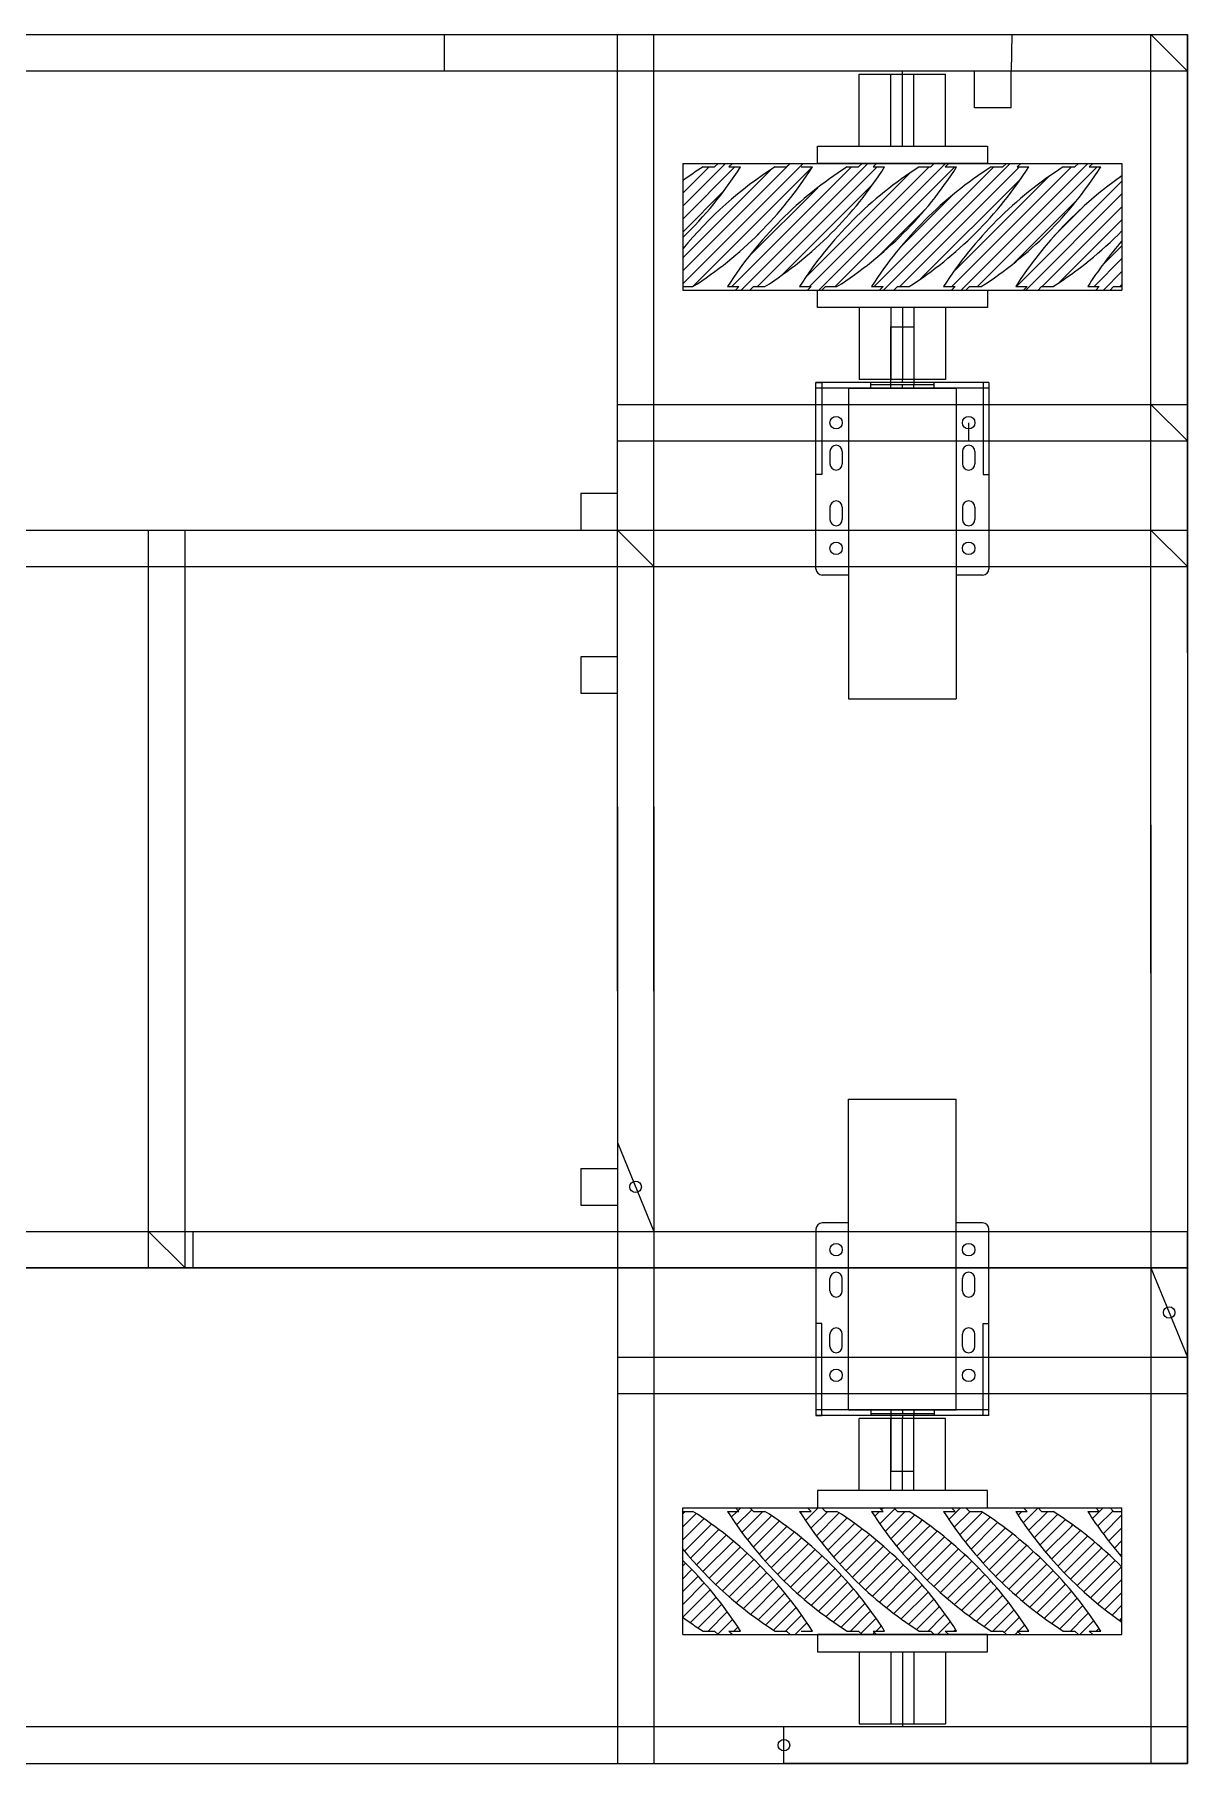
# Model space of a CAD drawing. Header units: millimetres. Extents: x -15418 to 43885, y -27590 to 23052.
# Drawn here: x 31300 to 31700, y 15416 to 16016 of the extents above; entities that cross this region are included whole.
import ezdxf

# ---------------------------------------------------------------- set-up
doc = ezdxf.new("R2010")
doc.units = ezdxf.units.MM
doc.header["$LTSCALE"] = 0.5
doc.layers.get('0').update_dxf_attribs({"lineweight": 5})
doc.layers.get('Defpoints').update_dxf_attribs({"color": 4})
for name, color, linetype in [('Layer1', 1, 'Continuous'), ('Layer2', 2, 'Continuous'), ('Layer3', 9, 'Continuous'), ('Layer4', 6, 'Continuous')]:
    doc.layers.add(name, color=color, linetype=linetype)
doc.layers.add('Layer5', color=51, linetype='Continuous', lineweight=5)
pattern_1 = [(45, (5018.3254, -559.264), (-2.24506403, 2.24506403), [])]
pattern_2 = [(45, (5018.3254, -483.3154), (-2.24506403, 2.24506403), [])]

msp = doc.modelspace()

# ---------------------------------------------------------------- hatches: boundary and pattern name
at = {"layer": 'Layer5'}
h = msp.add_hatch(dxfattribs=at)
h.set_pattern_fill('ANSI31', color=256)
h.set_pattern_definition(pattern_1)
edge = h.paths.add_edge_path()
edge.add_line((31566.7598, 15971.209), (31561.7598, 15971.209))
edge.add_line((31561.7598, 15971.209), (31560.5198, 15969.969))
edge.add_line((31560.5198, 15969.969), (31556.5198, 15969.969))
edge.add_arc((31629.7312, 15855.2376), 136.1, 122.5424058, 140.6485407)
edge.add_line((31524.489, 15941.5353), (31524.489, 15928.449))
edge.add_line((31524.489, 15928.449), (31527.9998, 15928.449))
edge.add_arc((31454.5313, 16043.4375), 136.455, -57.4246642, -32.5753358)
edge.add_line((31569.5198, 15969.969), (31565.5198, 15969.969))
edge.add_line((31565.5198, 15969.969), (31566.7598, 15971.209))
edge = h.paths.add_edge_path()
edge.add_line((31541.7598, 15971.209), (31536.7598, 15971.209))
edge.add_line((31536.7598, 15971.209), (31535.5198, 15969.969))
edge.add_line((31535.5198, 15969.969), (31531.5198, 15969.969))
edge.add_arc((31604.7312, 15855.2376), 136.1, 122.5424058, 126.1273887)
edge.add_line((31524.489, 15965.1667), (31524.489, 15945.4426))
edge.add_arc((31429.5313, 16043.4375), 136.455, -45.9017964, -32.5753358)
edge.add_line((31544.5198, 15969.969), (31540.5198, 15969.969))
edge.add_line((31540.5198, 15969.969), (31541.7598, 15971.209))
h = msp.add_hatch(dxfattribs=at)
h.set_pattern_fill('ANSI31', color=256)
h.set_pattern_definition(pattern_1)
h.paths.add_polyline_path([(31676.889, 15944.3818, 0.03656583), (31664.9998, 15928.449), (31668.9998, 15928.449), (31667.7598, 15927.209), (31672.7598, 15927.209), (31673.9998, 15928.449), (31676.889, 15928.449)], flags=17)
edge = h.paths.add_edge_path()
edge.add_line((31542.7598, 15927.209), (31547.7598, 15927.209))
edge.add_line((31547.7598, 15927.209), (31548.9998, 15928.449))
edge.add_line((31548.9998, 15928.449), (31552.9998, 15928.449))
edge.add_arc((31479.5313, 16043.4375), 136.455, -57.4246642, -32.5753358)
edge.add_line((31594.5198, 15969.969), (31590.5198, 15969.969))
edge.add_line((31590.5198, 15969.969), (31591.7598, 15971.209))
edge.add_line((31591.7598, 15971.209), (31586.7598, 15971.209))
edge.add_line((31586.7598, 15971.209), (31585.5198, 15969.969))
edge.add_line((31585.5198, 15969.969), (31581.5198, 15969.969))
edge.add_arc((31654.7312, 15855.2376), 136.1, 122.5424058, 147.4575942)
edge.add_line((31539.9998, 15928.449), (31543.9998, 15928.449))
edge.add_line((31543.9998, 15928.449), (31542.7598, 15927.209))
edge = h.paths.add_edge_path()
edge.add_line((31617.7598, 15927.209), (31622.7598, 15927.209))
edge.add_line((31622.7598, 15927.209), (31623.9998, 15928.449))
edge.add_line((31623.9998, 15928.449), (31627.9998, 15928.449))
edge.add_arc((31554.5313, 16043.4375), 136.455, -57.4246642, -32.5753358)
edge.add_line((31669.5198, 15969.969), (31665.5198, 15969.969))
edge.add_line((31665.5198, 15969.969), (31666.7598, 15971.209))
edge.add_line((31666.7598, 15971.209), (31661.7598, 15971.209))
edge.add_line((31661.7598, 15971.209), (31660.5198, 15969.969))
edge.add_line((31660.5198, 15969.969), (31656.5198, 15969.969))
edge.add_arc((31729.7312, 15855.2376), 136.1, 122.5424058, 147.4575942)
edge.add_line((31614.9998, 15928.449), (31618.9998, 15928.449))
edge.add_line((31618.9998, 15928.449), (31617.7598, 15927.209))
edge = h.paths.add_edge_path()
edge.add_line((31642.7598, 15927.209), (31647.7598, 15927.209))
edge.add_line((31647.7598, 15927.209), (31648.9998, 15928.449))
edge.add_line((31648.9998, 15928.449), (31652.9998, 15928.449))
edge.add_arc((31579.5313, 16043.4375), 136.455, -57.4246642, -44.481355)
edge.add_line((31676.889, 15947.8266), (31676.889, 15966.879))
edge.add_arc((31754.7312, 15855.2376), 136.1, 124.8862079, 147.4575942)
edge.add_line((31639.9998, 15928.449), (31643.9998, 15928.449))
edge.add_line((31643.9998, 15928.449), (31642.7598, 15927.209))
h = msp.add_hatch(dxfattribs=at)
h.set_pattern_fill('ANSI31', color=256)
h.set_pattern_definition(pattern_1)
edge = h.paths.add_edge_path()
edge.add_line((31567.7598, 15927.209), (31572.7598, 15927.209))
edge.add_line((31572.7598, 15927.209), (31573.9998, 15928.449))
edge.add_line((31573.9998, 15928.449), (31577.9998, 15928.449))
edge.add_arc((31504.5313, 16043.4375), 136.455, -57.4246642, -32.5753358)
edge.add_line((31619.5198, 15969.969), (31615.5198, 15969.969))
edge.add_line((31615.5198, 15969.969), (31616.7598, 15971.209))
edge.add_line((31616.7598, 15971.209), (31611.7598, 15971.209))
edge.add_line((31611.7598, 15971.209), (31610.5198, 15969.969))
edge.add_line((31610.5198, 15969.969), (31606.5198, 15969.969))
edge.add_arc((31679.7312, 15855.2376), 136.1, 122.5424058, 147.4575942)
edge.add_line((31564.9998, 15928.449), (31568.9998, 15928.449))
edge.add_line((31568.9998, 15928.449), (31567.7598, 15927.209))
edge = h.paths.add_edge_path()
edge.add_line((31592.7598, 15927.209), (31597.7598, 15927.209))
edge.add_line((31597.7598, 15927.209), (31598.9998, 15928.449))
edge.add_line((31598.9998, 15928.449), (31602.9998, 15928.449))
edge.add_arc((31529.5313, 16043.4375), 136.455, -57.4246642, -32.5753358)
edge.add_line((31644.5198, 15969.969), (31640.5198, 15969.969))
edge.add_line((31640.5198, 15969.969), (31641.7598, 15971.209))
edge.add_line((31641.7598, 15971.209), (31636.7598, 15971.209))
edge.add_line((31636.7598, 15971.209), (31635.5198, 15969.969))
edge.add_line((31635.5198, 15969.969), (31631.5198, 15969.969))
edge.add_arc((31704.7312, 15855.2376), 136.1, 122.5424058, 147.4575942)
edge.add_line((31589.9998, 15928.449), (31593.9998, 15928.449))
edge.add_line((31593.9998, 15928.449), (31592.7598, 15927.209))
h = msp.add_hatch(dxfattribs=at)
h.set_pattern_fill('ANSI31', color=256)
h.set_pattern_definition(pattern_2)
h.paths.add_polyline_path([(31676.889, 15487.4362, -0.03656583), (31664.9998, 15503.369), (31668.9998, 15503.369), (31667.7598, 15504.609), (31672.7598, 15504.609), (31673.9998, 15503.369), (31676.889, 15503.369)], flags=17)
edge = h.paths.add_edge_path()
edge.add_line((31542.7598, 15504.609), (31547.7598, 15504.609))
edge.add_line((31547.7598, 15504.609), (31548.9998, 15503.369))
edge.add_line((31548.9998, 15503.369), (31552.9998, 15503.369))
edge.add_arc((31479.5313, 15388.3805), 136.455, 752.5753358, 777.4246642, ccw=False)
edge.add_line((31594.5198, 15461.849), (31590.5198, 15461.849))
edge.add_line((31590.5198, 15461.849), (31591.7598, 15460.609))
edge.add_line((31591.7598, 15460.609), (31586.7598, 15460.609))
edge.add_line((31586.7598, 15460.609), (31585.5198, 15461.849))
edge.add_line((31585.5198, 15461.849), (31581.5198, 15461.849))
edge.add_arc((31654.7312, 15576.5804), 136.1, 572.5424058, 597.4575942, ccw=False)
edge.add_line((31539.9998, 15503.369), (31543.9998, 15503.369))
edge.add_line((31543.9998, 15503.369), (31542.7598, 15504.609))
edge = h.paths.add_edge_path()
edge.add_line((31617.7598, 15504.609), (31622.7598, 15504.609))
edge.add_line((31622.7598, 15504.609), (31623.9998, 15503.369))
edge.add_line((31623.9998, 15503.369), (31627.9998, 15503.369))
edge.add_arc((31554.5313, 15388.3805), 136.455, 752.5753358, 777.4246642, ccw=False)
edge.add_line((31669.5198, 15461.849), (31665.5198, 15461.849))
edge.add_line((31665.5198, 15461.849), (31666.7598, 15460.609))
edge.add_line((31666.7598, 15460.609), (31661.7598, 15460.609))
edge.add_line((31661.7598, 15460.609), (31660.5198, 15461.849))
edge.add_line((31660.5198, 15461.849), (31656.5198, 15461.849))
edge.add_arc((31729.7312, 15576.5804), 136.1, 572.5424058, 597.4575942, ccw=False)
edge.add_line((31614.9998, 15503.369), (31618.9998, 15503.369))
edge.add_line((31618.9998, 15503.369), (31617.7598, 15504.609))
edge = h.paths.add_edge_path()
edge.add_line((31642.7598, 15504.609), (31647.7598, 15504.609))
edge.add_line((31647.7598, 15504.609), (31648.9998, 15503.369))
edge.add_line((31648.9998, 15503.369), (31652.9998, 15503.369))
edge.add_arc((31579.5313, 15388.3805), 136.455, 764.481355, 777.4246642, ccw=False)
edge.add_line((31676.889, 15483.9914), (31676.889, 15464.939))
edge.add_arc((31754.7312, 15576.5804), 136.1, 572.5424058, 595.1137921, ccw=False)
edge.add_line((31639.9998, 15503.369), (31643.9998, 15503.369))
edge.add_line((31643.9998, 15503.369), (31642.7598, 15504.609))
h = msp.add_hatch(dxfattribs=at)
h.set_pattern_fill('ANSI31', color=256)
h.set_pattern_definition(pattern_2)
edge = h.paths.add_edge_path()
edge.add_line((31567.7598, 15504.609), (31572.7598, 15504.609))
edge.add_line((31572.7598, 15504.609), (31573.9998, 15503.369))
edge.add_line((31573.9998, 15503.369), (31577.9998, 15503.369))
edge.add_arc((31504.5313, 15388.3805), 136.455, 752.5753358, 777.4246642, ccw=False)
edge.add_line((31619.5198, 15461.849), (31615.5198, 15461.849))
edge.add_line((31615.5198, 15461.849), (31616.7598, 15460.609))
edge.add_line((31616.7598, 15460.609), (31611.7598, 15460.609))
edge.add_line((31611.7598, 15460.609), (31610.5198, 15461.849))
edge.add_line((31610.5198, 15461.849), (31606.5198, 15461.849))
edge.add_arc((31679.7312, 15576.5804), 136.1, 572.5424058, 597.4575942, ccw=False)
edge.add_line((31564.9998, 15503.369), (31568.9998, 15503.369))
edge.add_line((31568.9998, 15503.369), (31567.7598, 15504.609))
edge = h.paths.add_edge_path()
edge.add_line((31592.7598, 15504.609), (31597.7598, 15504.609))
edge.add_line((31597.7598, 15504.609), (31598.9998, 15503.369))
edge.add_line((31598.9998, 15503.369), (31602.9998, 15503.369))
edge.add_arc((31529.5313, 15388.3805), 136.455, 752.5753358, 777.4246642, ccw=False)
edge.add_line((31644.5198, 15461.849), (31640.5198, 15461.849))
edge.add_line((31640.5198, 15461.849), (31641.7598, 15460.609))
edge.add_line((31641.7598, 15460.609), (31636.7598, 15460.609))
edge.add_line((31636.7598, 15460.609), (31635.5198, 15461.849))
edge.add_line((31635.5198, 15461.849), (31631.5198, 15461.849))
edge.add_arc((31704.7312, 15576.5804), 136.1, 572.5424058, 597.4575942, ccw=False)
edge.add_line((31589.9998, 15503.369), (31593.9998, 15503.369))
edge.add_line((31593.9998, 15503.369), (31592.7598, 15504.609))
h = msp.add_hatch(dxfattribs=at)
h.set_pattern_fill('ANSI31', color=256)
h.set_pattern_definition(pattern_2)
edge = h.paths.add_edge_path()
edge.add_line((31566.7598, 15460.609), (31561.7598, 15460.609))
edge.add_line((31561.7598, 15460.609), (31560.5198, 15461.849))
edge.add_line((31560.5198, 15461.849), (31556.5198, 15461.849))
edge.add_arc((31629.7312, 15576.5804), 136.1, 579.3514593, 597.4575942, ccw=False)
edge.add_line((31524.489, 15490.2827), (31524.489, 15503.369))
edge.add_line((31524.489, 15503.369), (31527.9998, 15503.369))
edge.add_arc((31454.5313, 15388.3805), 136.455, 752.5753358, 777.4246642, ccw=False)
edge.add_line((31569.5198, 15461.849), (31565.5198, 15461.849))
edge.add_line((31565.5198, 15461.849), (31566.7598, 15460.609))
edge = h.paths.add_edge_path()
edge.add_line((31541.7598, 15460.609), (31536.7598, 15460.609))
edge.add_line((31536.7598, 15460.609), (31535.5198, 15461.849))
edge.add_line((31535.5198, 15461.849), (31531.5198, 15461.849))
edge.add_arc((31604.7312, 15576.5804), 136.1, 593.8726113, 597.4575942, ccw=False)
edge.add_line((31524.489, 15466.6514), (31524.489, 15486.3754))
edge.add_arc((31429.5313, 15388.3805), 136.455, 752.5753358, 765.9017964, ccw=False)
edge.add_line((31544.5198, 15461.849), (31540.5198, 15461.849))
edge.add_line((31540.5198, 15461.849), (31541.7598, 15460.609))

# ---------------------------------------------------------------- linework, layer by layer
for p, q in [((31585.689, 16002.209), (31615.689, 16002.209)), ((31585.689, 15977.209), (31585.689, 16002.209)), ((31600.689, 15977.209), (31600.689, 16002.209)), ((31615.689, 15977.209), (31615.689, 16002.209)), ((31571.189, 15971.209), (31571.189, 15977.209)), ((31571.189, 15977.209), (31630.189, 15977.209)), ((31630.189, 15977.209), (31630.189, 15971.209)), ((31630.189, 15971.209), (31571.189, 15971.209)), ((31571.189, 15927.209), (31630.189, 15927.209)), ((31571.189, 15921.209), (31571.189, 15927.209)), ((31630.189, 15927.209), (31630.189, 15921.209)), ((31630.189, 15921.209), (31571.189, 15921.209)), ((31585.689, 15921.209), (31585.689, 15896.209)), ((31600.689, 15921.209), (31600.689, 15896.209)), ((31615.689, 15921.209), (31615.689, 15896.209)), ((31615.689, 15896.209), (31585.689, 15896.209)), ((31501.789, 15631.459), (31514.489, 15600.559)), ((31686.889, 15587.859), (31699.589, 15556.959)), ((31615.689, 15535.609), (31585.689, 15535.609)), ((31585.689, 15510.609), (31585.689, 15535.609)), ((31600.689, 15510.609), (31600.689, 15535.609)), ((31615.689, 15510.609), (31615.689, 15535.609)), ((31630.189, 15510.609), (31571.189, 15510.609)), ((31571.189, 15510.609), (31571.189, 15504.609)), ((31630.189, 15504.609), (31630.189, 15510.609)), ((31571.189, 15504.609), (31630.189, 15504.609)), ((31630.189, 15460.609), (31571.189, 15460.609)), ((31571.189, 15460.609), (31571.189, 15454.609)), ((31630.189, 15454.609), (31630.189, 15460.609)), ((31571.189, 15454.609), (31630.189, 15454.609)), ((31585.689, 15454.609), (31585.689, 15429.609)), ((31600.689, 15454.609), (31600.689, 15429.609)), ((31615.689, 15454.609), (31615.689, 15429.609)), ((31559.589, 15415.909), (31559.589, 15428.609)), ((31585.689, 15429.609), (31615.689, 15429.609)), ((31699.589, 15415.909), (31559.589, 15415.909))]:
    msp.add_line(p, q)
for centre in [(31508.139, 15616.009), (31693.239, 15572.409), (31559.589, 15422.259)]:
    msp.add_circle(centre, 2)
at = {"layer": 'Defpoints'}
for p, q in [((31570.689, 15830.499), (31570.689, 15895.209)), ((31630.689, 15895.209), (31570.689, 15895.209)), ((31570.689, 15895.209), (31572.689, 15895.209)), ((31572.689, 15895.209), (31572.689, 15863.209)), ((31589.689, 15893.209), (31589.689, 15895.209)), ((31611.689, 15893.209), (31611.689, 15895.209)), ((31630.689, 15895.209), (31628.689, 15895.209)), ((31628.689, 15895.209), (31628.689, 15863.209)), ((31630.689, 15895.209), (31630.689, 15830.499)), ((31630.689, 15893.209), (31570.689, 15893.209)), ((31575.539, 15871.209), (31575.539, 15866.909)), ((31579.839, 15871.209), (31579.839, 15866.909)), ((31621.539, 15871.209), (31621.539, 15866.909)), ((31625.839, 15871.209), (31625.839, 15866.909)), ((31572.689, 15863.209), (31570.689, 15863.209)), ((31628.689, 15863.209), (31630.689, 15863.209)), ((31575.539, 15851.909), (31575.539, 15847.609)), ((31579.839, 15851.909), (31579.839, 15847.609)), ((31621.539, 15851.909), (31621.539, 15847.609)), ((31625.839, 15851.909), (31625.839, 15847.609)), ((31582.039, 15828.349), (31572.839, 15828.349)), ((31628.539, 15828.349), (31619.339, 15828.349)), ((31570.689, 15601.319), (31570.689, 15536.609)), ((31582.039, 15603.469), (31572.839, 15603.469)), ((31628.539, 15603.469), (31619.339, 15603.469)), ((31630.689, 15536.609), (31630.689, 15601.319)), ((31575.539, 15579.909), (31575.539, 15584.209)), ((31579.839, 15579.909), (31579.839, 15584.209)), ((31621.539, 15579.909), (31621.539, 15584.209)), ((31625.839, 15579.909), (31625.839, 15584.209)), ((31572.689, 15568.609), (31570.689, 15568.609)), ((31572.689, 15536.609), (31572.689, 15568.609)), ((31575.539, 15560.609), (31575.539, 15564.909)), ((31579.839, 15560.609), (31579.839, 15564.909)), ((31621.539, 15560.609), (31621.539, 15564.909)), ((31625.839, 15560.609), (31625.839, 15564.909)), ((31628.689, 15536.609), (31628.689, 15568.609)), ((31628.689, 15568.609), (31630.689, 15568.609)), ((31630.689, 15538.609), (31570.689, 15538.609)), ((31630.689, 15536.609), (31570.689, 15536.609)), ((31570.689, 15536.609), (31572.689, 15536.609)), ((31589.689, 15538.609), (31589.689, 15536.609)), ((31611.689, 15538.609), (31611.689, 15536.609)), ((31630.689, 15536.609), (31628.689, 15536.609))]:
    msp.add_line(p, q, dxfattribs=at)
for centre in [(31577.689, 15881.209), (31623.689, 15881.209), (31577.689, 15837.609), (31623.689, 15837.609), (31577.689, 15594.209), (31623.689, 15594.209), (31577.689, 15550.609), (31623.689, 15550.609)]:
    msp.add_circle(centre, 2.15, dxfattribs=at)
for centre, start, end in [((31577.689, 15871.209), 0, 180), ((31623.689, 15871.209), 0, 180), ((31577.689, 15866.909), 180, 0), ((31623.689, 15866.909), 180, 0), ((31577.689, 15851.909), 0, 180), ((31623.689, 15851.909), 0, 180), ((31577.689, 15847.609), 180, 0), ((31623.689, 15847.609), 180, 0), ((31572.839, 15830.499), 180, 270), ((31628.539, 15830.499), 270, 0), ((31572.839, 15601.319), 90, 180), ((31628.539, 15601.319), 0, 90), ((31577.689, 15584.209), 0, 180), ((31623.689, 15584.209), 0, 180), ((31577.689, 15579.909), 180, 0), ((31623.689, 15579.909), 180, 0), ((31577.689, 15564.909), 0, 180), ((31623.689, 15564.909), 0, 180), ((31577.689, 15560.609), 180, 0), ((31623.689, 15560.609), 180, 0)]:
    msp.add_arc(centre, 2.15, start, end, dxfattribs=at)
at = {"layer": 'Layer1'}
for p, q in [((30899.589, 16015.909), (31638.637, 16015.909)), ((31638.637, 16015.909), (31638.389, 16003.209)), ((31699.589, 16003.209), (31686.889, 16015.909)), ((31638.389, 16003.209), (30899.589, 16003.209)), ((31625.689, 15990.509), (31625.689, 16003.209)), ((31638.389, 15990.509), (31638.389, 16003.209)), ((31638.389, 15990.509), (31625.689, 15990.509)), ((31596.689, 15894.509), (31596.689, 15914.509)), ((31596.689, 15914.509), (31604.689, 15914.509)), ((31604.689, 15914.509), (31604.689, 15894.509)), ((31589.689, 15893.209), (31589.689, 15894.509)), ((31589.689, 15894.509), (31611.689, 15894.509)), ((31596.689, 15893.209), (31596.689, 15894.509)), ((31600.689, 15893.209), (31600.689, 15894.509)), ((31604.689, 15893.209), (31604.689, 15894.509)), ((31611.689, 15893.209), (31611.689, 15894.509)), ((31582.039, 15893.209), (31619.339, 15893.209)), ((31582.039, 15893.209), (31582.039, 15785.409)), ((31619.339, 15893.209), (31619.339, 15785.409)), ((31699.589, 15874.859), (31686.889, 15887.559)), ((31501.789, 15856.659), (31489.089, 15856.659)), ((31489.089, 15856.659), (31489.089, 15843.959)), ((31339.089, 15587.859), (31339.089, 15843.959)), ((31351.789, 15587.859), (31351.789, 15843.959)), ((31489.089, 15843.959), (31501.789, 15843.959)), ((31514.489, 15831.259), (31501.789, 15843.959)), ((31699.589, 15831.259), (31686.889, 15843.959)), ((31501.789, 15800.003), (31489.089, 15800.003)), ((31489.089, 15800.003), (31489.089, 15787.303)), ((31489.089, 15787.303), (31501.789, 15787.303)), ((31582.039, 15785.409), (31619.339, 15785.409)), ((31582.039, 15646.409), (31619.339, 15646.409)), ((31582.039, 15538.609), (31582.039, 15646.409)), ((31619.339, 15538.609), (31619.339, 15646.409)), ((31351.789, 15587.859), (31339.089, 15600.559)), ((31354.589, 15587.859), (31354.589, 15600.559)), ((31514.589, 15587.859), (31514.589, 15600.559)), ((31514.589, 15587.859), (31084.589, 15587.859)), ((31699.589, 15587.859), (31354.589, 15587.859)), ((31582.039, 15538.609), (31619.339, 15538.609)), ((31589.689, 15538.609), (31589.689, 15537.309)), ((31589.689, 15537.309), (31611.689, 15537.309)), ((31596.689, 15538.609), (31596.689, 15537.309)), ((31596.689, 15537.309), (31596.689, 15517.309)), ((31600.689, 15538.609), (31600.689, 15537.309)), ((31604.689, 15538.609), (31604.689, 15537.309)), ((31604.689, 15517.309), (31604.689, 15537.309)), ((31611.689, 15538.609), (31611.689, 15537.309)), ((31596.689, 15517.309), (31604.689, 15517.309))]:
    msp.add_line(p, q, dxfattribs=at)
at = {"layer": 'Layer2'}
for p, q in [((31596.689, 15977.209), (31596.689, 16002.209)), ((31604.689, 15977.209), (31604.689, 16002.209)), ((31596.689, 15921.209), (31596.689, 15896.209)), ((31604.689, 15921.209), (31604.689, 15896.209)), ((31596.689, 15510.609), (31596.689, 15535.609)), ((31604.689, 15510.609), (31604.689, 15535.609)), ((31596.689, 15454.609), (31596.689, 15429.609)), ((31604.689, 15454.609), (31604.689, 15429.609))]:
    msp.add_line(p, q, dxfattribs=at)
at = {"layer": 'Layer3'}
for p, q in [((30899.589, 16015.909), (31699.589, 16015.909)), ((31441.7793, 16003.209), (31441.7793, 16015.909)), ((31501.789, 15683.901), (31501.789, 16015.909)), ((31501.789, 16015.909), (31699.589, 16015.909)), ((31514.489, 15683.901), (31514.489, 16015.909)), ((31686.889, 15690.1528), (31686.889, 16015.909)), ((31699.589, 16015.909), (31699.589, 15831.259)), ((31699.589, 15801.3153), (31699.589, 16015.909)), ((31699.589, 16015.909), (31699.589, 15415.909)), ((31699.589, 16003.209), (30899.589, 16003.209)), ((31600.689, 16002.209), (31600.689, 16003.209)), ((31524.489, 15971.209), (31524.489, 15927.209)), ((31524.489, 15971.209), (31676.889, 15971.209)), ((31676.889, 15971.209), (31676.889, 15927.209)), ((31524.489, 15927.209), (31676.889, 15927.209)), ((31600.689, 15895.209), (31600.689, 15896.209)), ((31501.789, 15747.917), (31501.789, 15415.909)), ((31514.489, 15747.917), (31514.489, 15415.909)), ((31686.889, 15741.6653), (31686.889, 15415.909)), ((31699.589, 15630.5028), (31699.589, 15415.909)), ((31489.089, 15622.359), (31489.089, 15609.659)), ((31489.089, 15622.359), (31501.789, 15622.359)), ((31489.089, 15609.659), (31501.789, 15609.659)), ((31699.589, 15415.909), (31699.589, 15600.559)), ((31600.689, 15536.609), (31600.689, 15535.609)), ((31524.489, 15460.609), (31524.489, 15504.609)), ((31524.489, 15504.609), (31676.889, 15504.609)), ((31676.889, 15460.609), (31676.889, 15504.609)), ((31524.489, 15460.609), (31676.889, 15460.609)), ((31699.589, 15428.609), (30899.589, 15428.609)), ((31600.689, 15429.609), (31600.689, 15428.609)), ((30899.589, 15415.909), (31699.589, 15415.909))]:
    msp.add_line(p, q, dxfattribs=at)
at = {"layer": 'Layer4'}
for p, q in [((31501.789, 15887.559), (31699.589, 15887.559)), ((31623.689, 15881.209), (31623.689, 15874.859)), ((31501.789, 15874.859), (31699.589, 15874.859)), ((30899.589, 15843.959), (31699.589, 15843.959)), ((30899.589, 15831.259), (31699.589, 15831.259)), ((30899.589, 15600.559), (31699.589, 15600.559)), ((30899.589, 15587.859), (31699.589, 15587.859)), ((31501.789, 15556.959), (31699.589, 15556.959)), ((31501.789, 15544.259), (31699.589, 15544.259))]:
    msp.add_line(p, q, dxfattribs=at)
at = {"layer": 'Layer5'}
for p, q in [((31531.5198, 15969.969), (31535.5198, 15969.969)), ((31535.5198, 15969.969), (31536.7598, 15971.209)), ((31541.7598, 15971.209), (31540.5198, 15969.969)), ((31540.5198, 15969.969), (31544.5198, 15969.969)), ((31556.5198, 15969.969), (31560.5198, 15969.969)), ((31560.5198, 15969.969), (31561.7598, 15971.209)), ((31565.5198, 15969.969), (31569.5198, 15969.969)), ((31581.5198, 15969.969), (31585.5198, 15969.969)), ((31585.5198, 15969.969), (31586.7598, 15971.209)), ((31591.7598, 15971.209), (31590.5198, 15969.969)), ((31590.5198, 15969.969), (31594.5198, 15969.969)), ((31606.5198, 15969.969), (31610.5198, 15969.969)), ((31610.5198, 15969.969), (31611.7598, 15971.209)), ((31616.7598, 15971.209), (31615.5198, 15969.969)), ((31615.5198, 15969.969), (31619.5198, 15969.969)), ((31631.5198, 15969.969), (31635.5198, 15969.969)), ((31635.5198, 15969.969), (31636.7598, 15971.209)), ((31641.7598, 15971.209), (31640.5198, 15969.969)), ((31640.5198, 15969.969), (31644.5198, 15969.969)), ((31656.5198, 15969.969), (31660.5198, 15969.969)), ((31660.5198, 15969.969), (31661.7598, 15971.209)), ((31666.7598, 15971.209), (31665.5198, 15969.969)), ((31665.5198, 15969.969), (31669.5198, 15969.969)), ((31524.489, 15928.449), (31527.9998, 15928.449)), ((31539.9998, 15928.449), (31543.9998, 15928.449)), ((31542.7598, 15927.209), (31543.9998, 15928.449)), ((31548.9998, 15928.449), (31547.7598, 15927.209)), ((31548.9998, 15928.449), (31552.9998, 15928.449)), ((31564.9998, 15928.449), (31568.9998, 15928.449)), ((31567.7598, 15927.209), (31568.9998, 15928.449)), ((31573.9998, 15928.449), (31572.7598, 15927.209)), ((31573.9998, 15928.449), (31577.9998, 15928.449)), ((31589.9998, 15928.449), (31593.9998, 15928.449)), ((31592.7598, 15927.209), (31593.9998, 15928.449)), ((31598.9998, 15928.449), (31597.7598, 15927.209)), ((31598.9998, 15928.449), (31602.9998, 15928.449)), ((31614.9998, 15928.449), (31618.9998, 15928.449)), ((31617.7598, 15927.209), (31618.9998, 15928.449)), ((31623.9998, 15928.449), (31622.7598, 15927.209)), ((31623.9998, 15928.449), (31627.9998, 15928.449)), ((31639.9998, 15928.449), (31643.9998, 15928.449)), ((31642.7142, 15927.1635), (31643.9998, 15928.449)), ((31648.9998, 15928.449), (31647.7598, 15927.209)), ((31648.9998, 15928.449), (31652.9998, 15928.449)), ((31664.9998, 15928.449), (31668.9998, 15928.449)), ((31667.7598, 15927.209), (31668.9998, 15928.449)), ((31667.7598, 15927.209), (31672.7598, 15927.209)), ((31673.9998, 15928.449), (31672.7598, 15927.209)), ((31673.9998, 15928.449), (31676.889, 15928.449)), ((31542.7598, 15504.609), (31543.9998, 15503.369)), ((31548.9998, 15503.369), (31547.7598, 15504.609)), ((31567.7598, 15504.609), (31568.9998, 15503.369)), ((31573.9998, 15503.369), (31572.7598, 15504.609)), ((31592.7598, 15504.609), (31593.9998, 15503.369)), ((31598.9998, 15503.369), (31597.7598, 15504.609)), ((31617.7598, 15504.609), (31618.9998, 15503.369)), ((31623.9998, 15503.369), (31622.7598, 15504.609)), ((31642.7142, 15504.6546), (31643.9998, 15503.369)), ((31648.9998, 15503.369), (31647.7598, 15504.609)), ((31667.7598, 15504.609), (31668.9998, 15503.369)), ((31667.7598, 15504.609), (31672.7598, 15504.609)), ((31673.9998, 15503.369), (31672.7598, 15504.609)), ((31524.489, 15503.369), (31527.9998, 15503.369)), ((31539.9998, 15503.369), (31543.9998, 15503.369)), ((31548.9998, 15503.369), (31552.9998, 15503.369)), ((31564.9998, 15503.369), (31568.9998, 15503.369)), ((31573.9998, 15503.369), (31577.9998, 15503.369)), ((31589.9998, 15503.369), (31593.9998, 15503.369)), ((31598.9998, 15503.369), (31602.9998, 15503.369)), ((31614.9998, 15503.369), (31618.9998, 15503.369)), ((31623.9998, 15503.369), (31627.9998, 15503.369)), ((31639.9998, 15503.369), (31643.9998, 15503.369)), ((31648.9998, 15503.369), (31652.9998, 15503.369)), ((31664.9998, 15503.369), (31668.9998, 15503.369)), ((31673.9998, 15503.369), (31676.889, 15503.369)), ((31531.5198, 15461.849), (31535.5198, 15461.849)), ((31535.5198, 15461.849), (31536.7598, 15460.609)), ((31541.7598, 15460.609), (31540.5198, 15461.849)), ((31540.5198, 15461.849), (31544.5198, 15461.849)), ((31556.5198, 15461.849), (31560.5198, 15461.849)), ((31560.5198, 15461.849), (31561.7598, 15460.609)), ((31565.5198, 15461.849), (31569.5198, 15461.849)), ((31581.5198, 15461.849), (31585.5198, 15461.849)), ((31585.5198, 15461.849), (31586.7598, 15460.609)), ((31591.7598, 15460.609), (31590.5198, 15461.849)), ((31590.5198, 15461.849), (31594.5198, 15461.849)), ((31606.5198, 15461.849), (31610.5198, 15461.849)), ((31610.5198, 15461.849), (31611.7598, 15460.609)), ((31616.7598, 15460.609), (31615.5198, 15461.849)), ((31615.5198, 15461.849), (31619.5198, 15461.849)), ((31631.5198, 15461.849), (31635.5198, 15461.849)), ((31635.5198, 15461.849), (31636.7598, 15460.609)), ((31641.7598, 15460.609), (31640.5198, 15461.849)), ((31640.5198, 15461.849), (31644.5198, 15461.849)), ((31656.5198, 15461.849), (31660.5198, 15461.849)), ((31660.5198, 15461.849), (31661.7598, 15460.609)), ((31666.7598, 15460.609), (31665.5198, 15461.849)), ((31665.5198, 15461.849), (31669.5198, 15461.849))]:
    msp.add_line(p, q, dxfattribs=at)
for centre, radius, start, end in [((31604.7312, 15855.2376), 136.1, 122.5424058, 126.1273887), ((31429.5313, 16043.4375), 136.455, 314.0982036, 327.4246642), ((31629.7312, 15855.2376), 136.1, 122.5424058, 140.6485407), ((31454.5313, 16043.4375), 136.455, 302.5753358, 327.4246642), ((31654.7312, 15855.2376), 136.1, 122.5424058, 147.4575942), ((31479.5313, 16043.4375), 136.455, 302.5753358, 327.4246642), ((31679.7312, 15855.2376), 136.1, 122.5424058, 147.4575942), ((31504.5313, 16043.4375), 136.455, 302.5753358, 327.4246642), ((31704.7312, 15855.2376), 136.1, 122.5424058, 147.4575942), ((31529.5313, 16043.4375), 136.455, 302.5753358, 327.4246642), ((31729.7312, 15855.2376), 136.1, 122.5424058, 147.4575942), ((31554.5313, 16043.4375), 136.455, 302.5753358, 327.4246642), ((31754.7312, 15855.2376), 136.1, 124.8862079, 147.4575942), ((31579.5313, 16043.4375), 136.455, 302.5753358, 315.518645), ((31779.7312, 15855.2376), 136.1, 139.0810554, 147.4575942), ((31454.5313, 15388.3805), 136.455, 32.5753358, 57.4246642), ((31654.7312, 15576.5804), 136.1, 212.5424058, 237.4575942), ((31479.5313, 15388.3805), 136.455, 32.5753358, 57.4246642), ((31679.7312, 15576.5804), 136.1, 212.5424058, 237.4575942), ((31504.5313, 15388.3805), 136.455, 32.5753358, 57.4246642), ((31704.7312, 15576.5804), 136.1, 212.5424058, 237.4575942), ((31529.5313, 15388.3805), 136.455, 32.5753358, 57.4246642), ((31729.7312, 15576.5804), 136.1, 212.5424058, 237.4575942), ((31554.5313, 15388.3805), 136.455, 32.5753358, 57.4246642), ((31754.7312, 15576.5804), 136.1, 212.5424058, 235.1137921), ((31579.5313, 15388.3805), 136.455, 44.481355, 57.4246642), ((31779.7312, 15576.5804), 136.1, 212.5424058, 220.9189446), ((31629.7312, 15576.5804), 136.1, 219.3514593, 237.4575942), ((31429.5313, 15388.3805), 136.455, 32.5753358, 45.9017964), ((31604.7312, 15576.5804), 136.1, 233.8726113, 237.4575942)]:
    msp.add_arc(centre, radius, start, end, dxfattribs=at)

doc.saveas('drawing.dxf')
